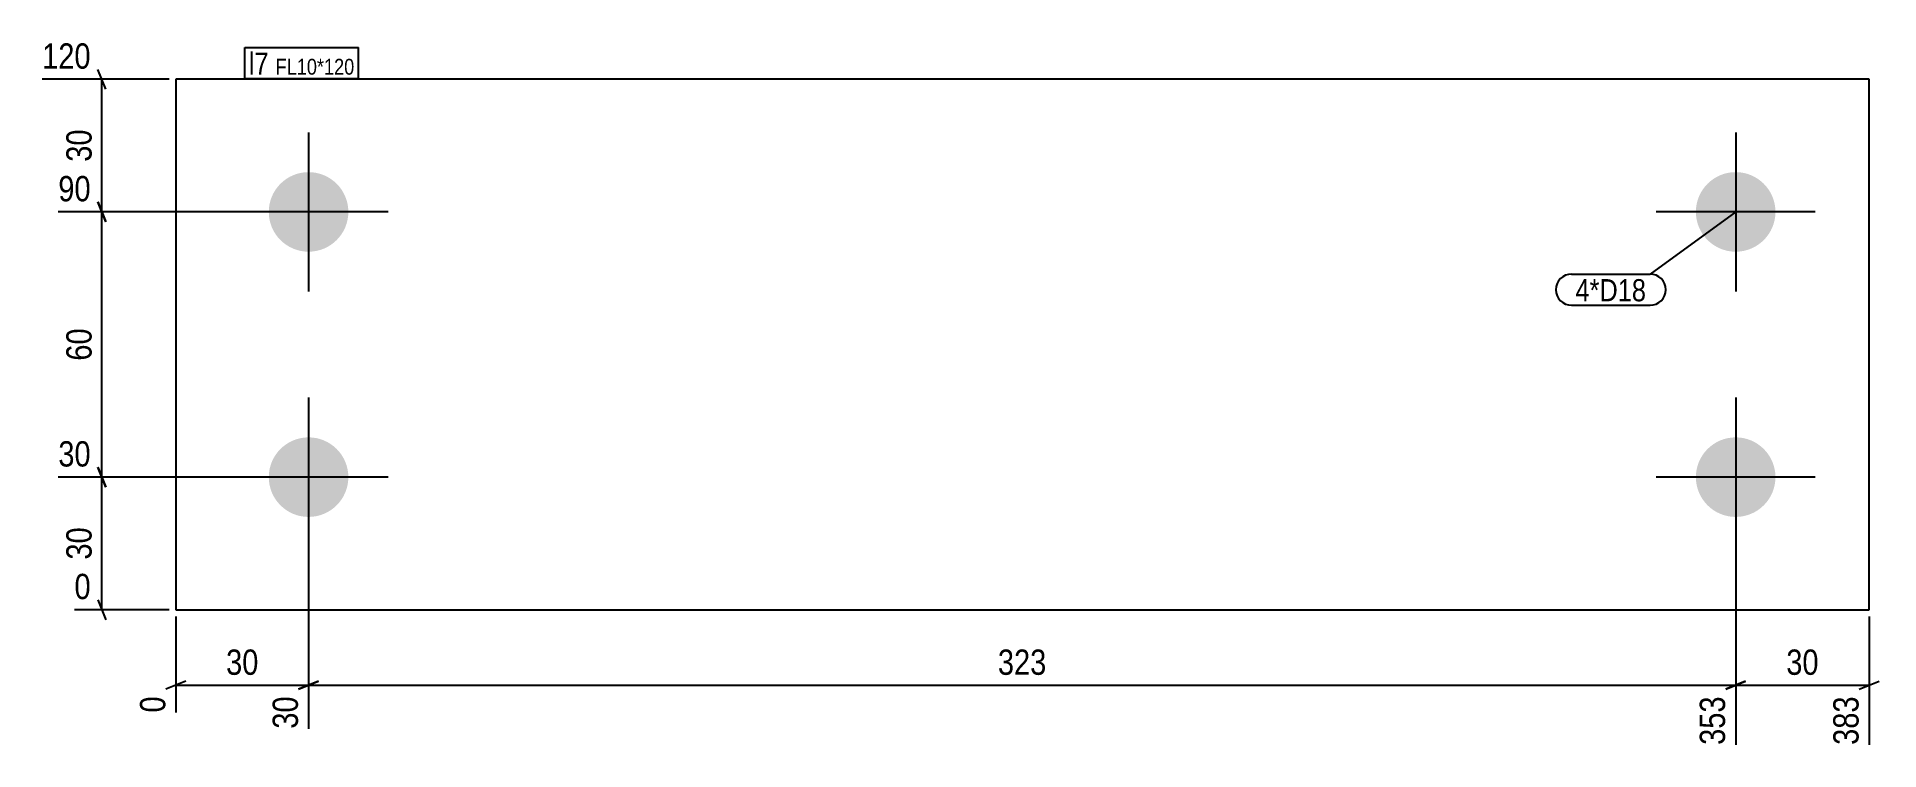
# Model space of a CAD drawing. Header units: millimetres. Extents: x 3 to 420, y 3 to 165.
import ezdxf

# ---------------------------------------------------------------- set-up
doc = ezdxf.new("R2010")
doc.units = ezdxf.units.MM
for name, color, linetype in [('MÅLSÆTNING', 7, 'Continuous'), ('STÅL', 7, 'Continuous'), ('TEKST', 7, 'Continuous')]:
    doc.layers.add(name, color=color, linetype=linetype)
doc.styles.add('Arial Narrow', font='ARIALN.TTF', dxfattribs={"height": 0.2})

msp = doc.modelspace()

# ---------------------------------------------------------------- hatches: boundary and pattern name
at = {"layer": 'STÅL', "linetype": 'Continuous'}
for points in [[(64.76, 116.06, -1), (64.76, 134.06, -1)], [(387.56, 116.06, -1), (387.56, 134.06, -1)], [(64.76, 56.06, -1), (64.76, 74.06, -1)], [(387.56, 56.06, -1), (387.56, 74.06, -1)]]:
    msp.add_hatch(color=3, dxfattribs=at).paths.add_polyline_path(points)

# ---------------------------------------------------------------- linework, layer by layer
at = {"layer": 'MÅLSÆTNING', "color": 7, "linetype": 'Continuous'}
for p, q in [((33.26, 155.06), (4.5, 155.06)), ((18.92, 152.81), (17.12, 157.31)), ((18.02, 125.06), (18.02, 155.06)), ((63.26, 125.06), (8.16, 125.06)), ((63.26, 125.06), (8.16, 125.06)), ((17.12, 127.31), (18.92, 122.81)), ((18.92, 122.81), (17.12, 127.31)), ((18.02, 65.06), (18.02, 125.06)), ((17.12, 67.31), (18.92, 62.81)), ((18.92, 62.81), (17.12, 67.31)), ((63.26, 65.06), (8.16, 65.06)), ((63.26, 65.06), (8.16, 65.06)), ((18.02, 35.06), (18.02, 65.06)), ((64.76, 63.56), (64.76, 8.16)), ((64.76, 63.56), (64.76, 8.16)), ((387.56, 63.56), (387.56, 4.5)), ((33.26, 35.06), (11.81, 35.06)), ((17.12, 37.31), (18.92, 32.81)), ((34.76, 33.56), (34.76, 11.81)), ((417.76, 33.56), (417.76, 4.5)), ((37.01, 18.92), (32.51, 17.12)), ((34.76, 18.02), (64.76, 18.02)), ((67.01, 18.92), (62.51, 17.12)), ((62.51, 17.12), (67.01, 18.92)), ((64.76, 18.02), (387.56, 18.02)), ((385.31, 17.12), (389.81, 18.92)), ((415.51, 17.12), (420.01, 18.92))]:
    msp.add_line(p, q, dxfattribs=at)
at = {"layer": 'STÅL', "color": 2, "linetype": 'Continuous'}
for p, q in [((417.76, 155.06), (34.76, 155.06)), ((34.76, 155.06), (34.76, 35.06)), ((417.76, 35.06), (417.76, 155.06)), ((34.76, 35.06), (417.76, 35.06))]:
    msp.add_line(p, q, dxfattribs=at)
at = {"layer": 'STÅL', "color": 3, "linetype": 'Continuous'}
for p, q in [((64.76, 143.06), (64.76, 107.06)), ((387.56, 143.06), (387.56, 107.06)), ((82.76, 125.06), (46.76, 125.06)), ((405.56, 125.06), (369.56, 125.06)), ((64.76, 83.06), (64.76, 47.06)), ((387.56, 83.06), (387.56, 47.06)), ((82.76, 65.06), (46.76, 65.06)), ((405.56, 65.06), (369.56, 65.06))]:
    msp.add_line(p, q, dxfattribs=at)

# ---------------------------------------------------------------- wipeouts: each hides what was drawn before it
at = {"color": 0}
msp.add_wipeout([(367.31, 104.84), (367.31, 110.09), (351.32, 110.09), (351.32, 104.84)], dxfattribs=at).dxf.layer = 'TEKST'

# ---------------------------------------------------------------- next in the draw order: wipeouts: each hides what was drawn before it
at = {"color": 0, "linetype": 'Continuous'}
for points in [[(16.67, 156.26), (16.67, 164.66), (3.3, 164.66), (3.3, 156.26)], [(16.67, 66.26), (16.67, 74.66), (6.96, 74.66), (6.96, 66.26)], [(33.56, 16.67), (25.16, 16.67), (25.16, 10.61), (33.56, 10.61)], [(63.56, 16.67), (55.16, 16.67), (55.16, 6.96), (63.56, 6.96)], [(386.36, 16.67), (377.96, 16.67), (377.96, 3.3), (386.36, 3.3)]]:
    msp.add_wipeout(points, dxfattribs=at).dxf.layer = 'MÅLSÆTNING'
at = {"color": 0}
for points, layer in [([(16.89, 144.92), (8.49, 144.92), (8.49, 135.21), (16.89, 135.21)], 'MÅLSÆTNING'), ([(16.89, 99.92), (8.49, 99.92), (8.49, 90.21), (16.89, 90.21)], 'MÅLSÆTNING'), ([(16.89, 54.92), (8.49, 54.92), (8.49, 45.21), (16.89, 45.21)], 'MÅLSÆTNING'), ([(54.62, 19.14), (54.62, 27.54), (44.91, 27.54), (44.91, 19.14)], 'MÅLSÆTNING'), ([(232.85, 19.14), (232.85, 27.54), (219.48, 27.54), (219.48, 19.14)], 'MÅLSÆTNING'), ([(55.74, 156.11), (55.74, 161.36), (51.26, 161.36), (51.26, 156.11)], 'TEKST'), ([(367.31, 104.84), (367.31, 110.09), (351.32, 110.09), (351.32, 104.84)], 'TEKST')]:
    msp.add_wipeout(points, dxfattribs=at).dxf.layer = layer

# ---------------------------------------------------------------- next in the draw order: linework, layer by layer
at = {"layer": 'MÅLSÆTNING', "color": 7, "linetype": 'Continuous'}
for p, q in [((387.56, 63.56), (387.56, 4.5)), ((389.81, 18.92), (385.31, 17.12)), ((387.56, 18.02), (417.76, 18.02))]:
    msp.add_line(p, q, dxfattribs=at)
at = {"layer": 'TEKST', "color": 7, "linetype": 'Continuous'}
for p, q in [((387.56, 125.06), (368.21, 110.99)), ((350.42, 110.99), (368.21, 110.99)), ((350.42, 103.94), (368.21, 103.94))]:
    msp.add_line(p, q, dxfattribs=at)
for centre, radius, start, end in [((350.42, 107.47), 3.52, 90, 270), ((368.21, 107.47), 3.53, 270, 90)]:
    msp.add_arc(centre, radius, start, end, dxfattribs=at)

# ---------------------------------------------------------------- next in the draw order: texts
at = {"layer": 'MÅLSÆTNING', "color": 3, "linetype": 'Continuous', "style": 'Arial Narrow'}
for s, p in [('120', (4.5, 157.46)), ('30', (8.16, 67.46))]:
    msp.add_text(s, height=5.727, dxfattribs=at).set_placement(p)
at = {"layer": 'MÅLSÆTNING', "color": 3, "style": 'Arial Narrow'}
for s, p in [('30', (15.69, 136.41)), ('60', (15.69, 91.41))]:
    msp.add_text(s, height=5.727, rotation=90.0002, dxfattribs=at).set_placement(p)
for s, p in [('30', (46.11, 20.34)), ('323', (220.68, 20.34))]:
    msp.add_text(s, height=5.727, dxfattribs=at).set_placement(p)
at = {"layer": 'MÅLSÆTNING', "color": 3, "linetype": 'Continuous', "style": 'Arial Narrow'}
for s, height, p in [('0', 5.73, (32.36, 11.81)), ('30', 5.727, (62.36, 8.16)), ('353', 5.727, (385.16, 4.5))]:
    msp.add_text(s, height=height, rotation=90.0002, dxfattribs=at).set_placement(p)
at = {"layer": 'TEKST', "color": 3, "style": 'Arial Narrow'}
msp.add_text('4*D18', height=5.011, dxfattribs=at).set_placement((351.32, 104.84))

# ---------------------------------------------------------------- next in the draw order: wipeouts: each hides what was drawn before it
at = {"color": 0, "linetype": 'Continuous'}
msp.add_wipeout([(16.67, 36.26), (16.67, 44.66), (10.61, 44.66), (10.61, 36.26)], dxfattribs=at).dxf.layer = 'MÅLSÆTNING'
at = {"color": 0}
msp.add_wipeout([(55.74, 156.11), (55.74, 161.36), (51.26, 161.36), (51.26, 156.11)], dxfattribs=at).dxf.layer = 'TEKST'

# ---------------------------------------------------------------- next in the draw order: linework, layer by layer
at = {"layer": 'TEKST', "color": 7, "linetype": 'Continuous'}
for p, q in [((50.36, 162.26), (76.03, 162.26)), ((50.36, 155.21), (50.36, 162.26))]:
    msp.add_line(p, q, dxfattribs=at)

# ---------------------------------------------------------------- next in the draw order: texts
at = {"layer": 'MÅLSÆTNING', "color": 3, "style": 'Arial Narrow'}
msp.add_text('30', height=5.727, rotation=90.0002, dxfattribs=at).set_placement((15.69, 46.41))
at = {"layer": 'MÅLSÆTNING', "color": 3, "linetype": 'Continuous', "style": 'Arial Narrow'}
msp.add_text('0', height=5.73, dxfattribs=at).set_placement((11.81, 37.46))

# ---------------------------------------------------------------- next in the draw order: wipeouts: each hides what was drawn before it
at = {"color": 0, "linetype": 'Continuous'}
for points in [[(16.67, 126.26), (16.67, 134.66), (6.96, 134.66), (6.96, 126.26)], [(416.56, 16.67), (408.16, 16.67), (408.16, 3.3), (416.56, 3.3)]]:
    msp.add_wipeout(points, dxfattribs=at).dxf.layer = 'MÅLSÆTNING'
at = {"color": 0}
for points, layer in [([(407.52, 19.14), (407.52, 27.54), (397.81, 27.54), (397.81, 19.14)], 'MÅLSÆTNING'), ([(75.13, 156.11), (75.13, 159.86), (57.31, 159.86), (57.31, 156.11)], 'TEKST')]:
    msp.add_wipeout(points, dxfattribs=at).dxf.layer = layer

# ---------------------------------------------------------------- next in the draw order: texts
at = {"layer": 'MÅLSÆTNING', "color": 3, "linetype": 'Continuous', "style": 'Arial Narrow'}
msp.add_text('90', height=5.727, dxfattribs=at).set_placement((8.16, 127.46))
at = {"layer": 'MÅLSÆTNING', "color": 3, "style": 'Arial Narrow'}
msp.add_text('30', height=5.727, dxfattribs=at).set_placement((399.01, 20.34))
at = {"layer": 'MÅLSÆTNING', "color": 3, "linetype": 'Continuous', "style": 'Arial Narrow'}
msp.add_text('383', height=5.727, rotation=90.0002, dxfattribs=at).set_placement((415.36, 4.5))

# ---------------------------------------------------------------- next in the draw order: wipeouts: each hides what was drawn before it
at = {"color": 0}
msp.add_wipeout([(75.13, 156.11), (75.13, 159.86), (57.31, 159.86), (57.31, 156.11)], dxfattribs=at).dxf.layer = 'TEKST'

# ---------------------------------------------------------------- next in the draw order: linework, layer by layer
at = {"layer": 'TEKST', "color": 7, "linetype": 'Continuous'}
for p, q in [((76.03, 155.21), (76.03, 162.26)), ((50.36, 155.21), (76.03, 155.21))]:
    msp.add_line(p, q, dxfattribs=at)

# ---------------------------------------------------------------- next in the draw order: texts
at = {"layer": 'TEKST', "color": 3, "style": 'Arial Narrow'}
for s, height, p in [('l7', 5.011, (51.26, 156.11)), ('FL10*120', 3.579, (57.31, 156.11))]:
    msp.add_text(s, height=height, dxfattribs=at).set_placement(p)

doc.saveas('drawing.dxf')
